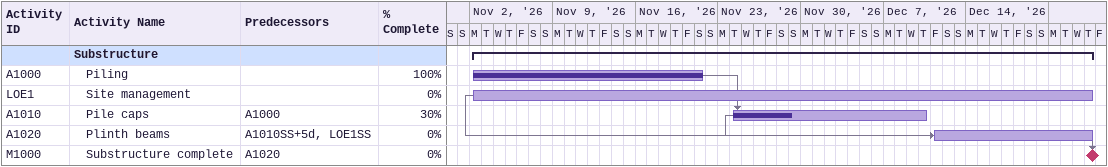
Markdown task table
| ID | Level | Task | Start | Finish | Predecessors | % complete |
|---|---|---|---|---|---|---|
|  | 1 | **Substructure** | 2026-11-02 | 2026-12-24 |  |  |
| A1000 | 2 | Piling | 2026-11-02 | 2026-11-21 |  | 100 |
| LOE1 | 2 | Site management | 2026-11-02 | 2026-12-24 |  | 0 |
| A1010 | 2 | Pile caps | 2026-11-24 | 2026-12-10 | A1000 | 30 |
| A1020 | 2 | Plinth beams | 2026-12-11 | 2026-12-24 | A1010SS+5d, LOE1SS | 0 |
| M1000 | 2 | Substructure complete (milestone) | 2026-12-24 | 2026-12-24 | A1020 | 0 |
